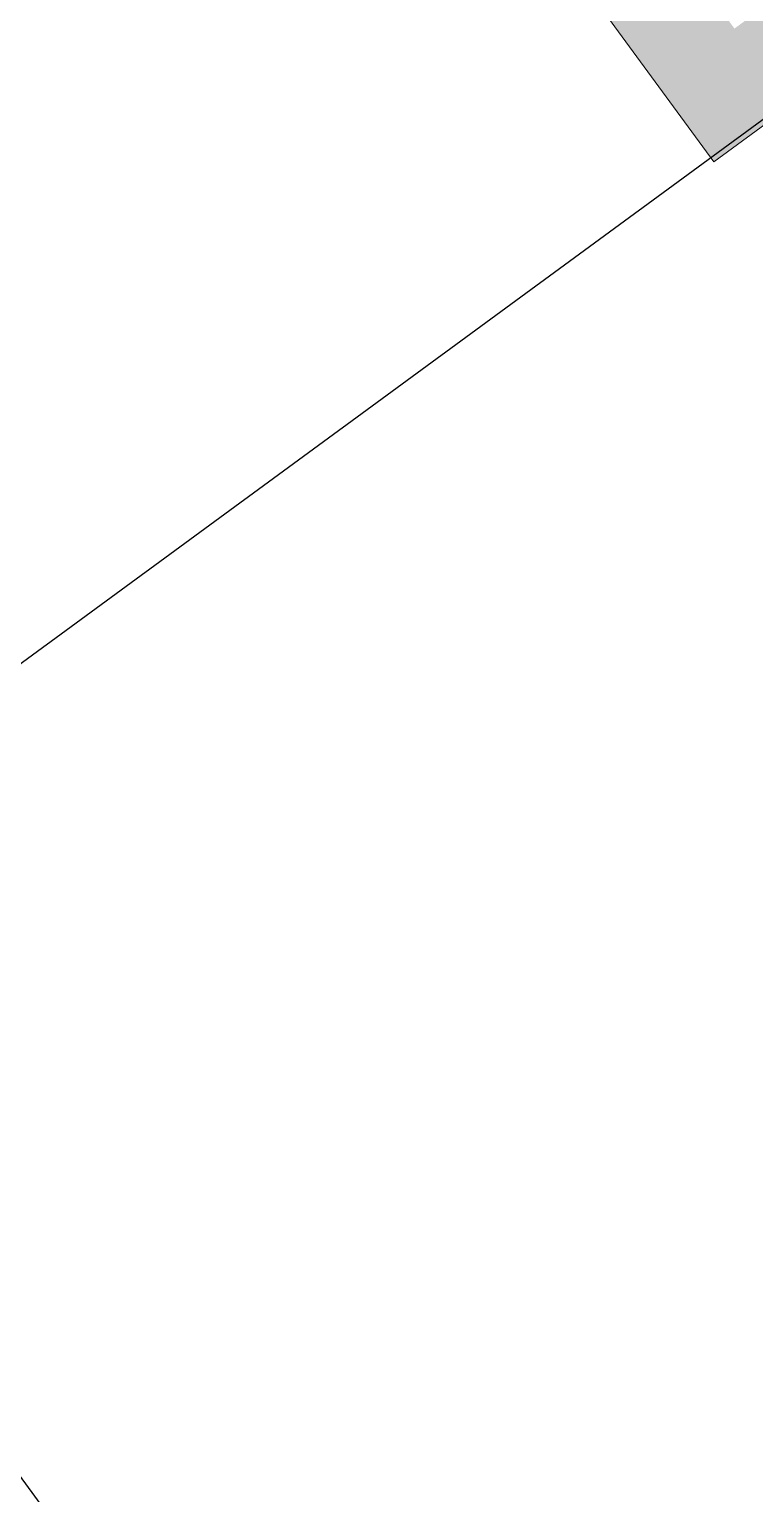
# Model space of a CAD drawing. Header units: millimetres. Extents: x 75184266 to 76346726, y -35077925 to -33679385.
# Drawn here: x 75334830 to 75336352, y -34600048 to -34596974 of the extents above; entities that cross this region are included whole.
import ezdxf

# ---------------------------------------------------------------- set-up
doc = ezdxf.new("R2010")
doc.units = ezdxf.units.MM
doc.header["$LTSCALE"] = 50
doc.header["$MEASUREMENT"] = 0
doc.layers.add('XR-지하3층$0$5', color=5, linetype='CONTINUOUS')
doc.layers.add('XR-지하3층$0$장애인', color=11, linetype='CONTINUOUS')
doc.layers.add('건축', color=8, linetype='CONTINUOUS', plot=False)

# ---------------------------------------------------------------- blocks, each defined once
blk = doc.blocks.new('XR-지하3층$0$장애인 주차')
at = {"layer": 'XR-지하3층$0$장애인', "lineweight": 5, "true_color": 0xffffff}
blk.add_hatch(color=7, dxfattribs=at).paths.add_polyline_path([(2472, 3994.9), (2472, -1005.1), (3842, -1005.1), (3842, -805.1), (2672, -805.1), (2672, 3794.9), (5572, 3794.9), (5572, -805.1), (4402, -805.1), (4402, -1005.1), (5772, -1005.1), (5772, 3994.9)])
at = {"layer": 'XR-지하3층$0$5', "lineweight": 5}
blk.add_lwpolyline([(3842, -1005.1), (2472, -1005.1), (2472, 3994.9), (5772, 3994.9), (5772, -1005.1), (4402, -1005.1)], dxfattribs=at)

msp = doc.modelspace()

# ---------------------------------------------------------------- linework, layer by layer
at = {"layer": '건축'}
for p, q in [((75346016.6, -34590090.9), (75333997.7, -34598902.5)), ((75333997.7, -34598902.5), (75360575.1, -34635153.6))]:
    msp.add_line(p, q, dxfattribs=at)

# ---------------------------------------------------------------- block references
at = {"layer": '건축', "xscale": -1, "rotation": 36.24693489493007}
msp.add_blockref('XR-지하3층$0$장애인 주차', (75340327.7, -34593028.4), dxfattribs=at)

doc.saveas('drawing.dxf')
